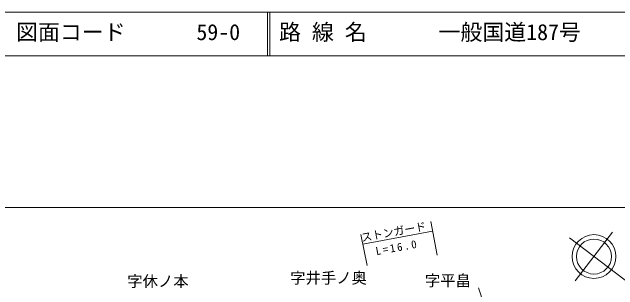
# Model space of a CAD drawing. Units: millimetres, scale not verified. Extents: x -23078 to 616922, y -205489 to 154511.
# Drawn here: x 56415 to 194573, y 91067 to 154511 of the extents above; entities that cross this region are included whole.
import ezdxf
from ezdxf.enums import TextEntityAlignment as Align

# ---------------------------------------------------------------- set-up
doc = ezdxf.new("R2010")
doc.units = ezdxf.units.MM
doc.header["$LTSCALE"] = 1000
doc.linetypes.add('DASHED', pattern=[7.5, 6, -1.5])
for name, color, linetype, lineweight in [('S-BGD', 7, 'Continuous', 13), ('S-TTL', 2, 'Continuous', 13), ('S-TTL-TXT', 7, 'Continuous', 13)]:
    doc.layers.add(name, color=color, linetype=linetype, lineweight=lineweight)
doc.styles.add('ＭＳ ゴシック', font='')
doc.styles.get('ＭＳ ゴシック').set_extended_font_data('MS Gothic')

msp = doc.modelspace()

# ---------------------------------------------------------------- linework, layer by layer
at = {"layer": 'S-BGD'}
for p, q in [((20192, 109858), (500278, 109858)), ((153332, 98980), (151884, 106663)), ((137361, 96651), (135940, 103724)), ((136382, 101524), (152300, 104458)), ((184863, 93127), (193356, 104256)), ((203418, 87771), (183545, 102938))]:
    msp.add_line(p, q, dxfattribs=at)
at = {"layer": 'S-BGD', "linetype": 'DASHED'}
msp.add_line((162781, 91545), (169646, 71239), dxfattribs=at)
at = {"layer": 'S-BGD'}
for radius in [5000, 4000]:
    msp.add_circle((189109, 98691), radius, dxfattribs=at)
at = {"layer": 'S-TTL'}
for p, q in [((616922, 154511), (-23078, 154511)), ((114672, 154511), (114672, 144511)), ((115172, 154511), (115172, 144511)), ((-23078, 144511), (616922, 144511))]:
    msp.add_line(p, q, dxfattribs=at)

# ---------------------------------------------------------------- texts
at = {"layer": 'S-BGD', "style": 'ＭＳ ゴシック'}
msp.add_text('ストンガード', height=1833, rotation=10.4, dxfattribs=at).set_placement((136312, 101520), align=Align.BOTTOM_LEFT)
for s, p in [('字井手ノ奥', (119843, 91754)), ('字休ノ本', (82675, 90984)), ('字平畠', (150564, 91152))]:
    msp.add_text(s, height=2566, dxfattribs=at).set_placement(p, align=Align.BOTTOM_LEFT)
at = {"layer": 'S-BGD', "insert": (139499, 98971), "char_height": 1833, "attachment_point": 7, "rotation": 10.2, "style": 'ＭＳ ゴシック'}
msp.add_mtext('\\T1.32;L=16.0', dxfattribs=at)
at = {"layer": 'S-TTL-TXT', "style": 'ＭＳ ゴシック'}
for s, p in [('図面コード', (57302, 147011)), ('路 線 名', (117302, 147011)), ('一般国道187号', (153656, 147011)), ('59-0', (98443, 147011))]:
    msp.add_text(s, height=3666, dxfattribs=at).set_placement(p, align=Align.BOTTOM_LEFT)

doc.saveas('drawing.dxf')
